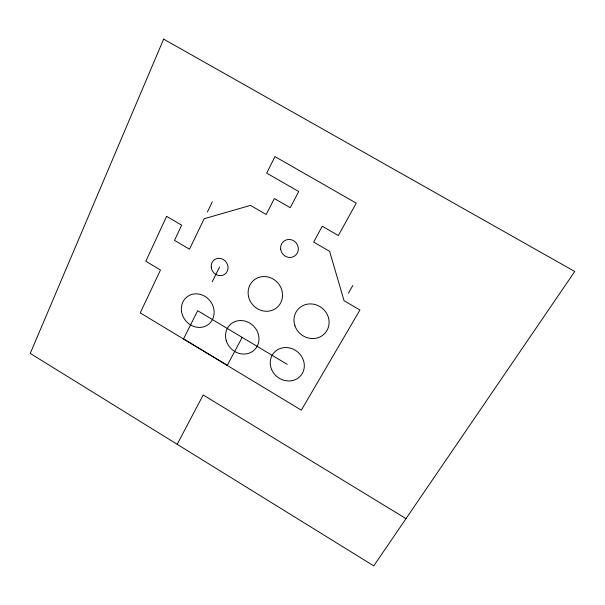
<?xml version="1.0" encoding="UTF-8"?>
<svg xmlns="http://www.w3.org/2000/svg" width="605" height="605" viewBox="0 0 605 605"><rect width="100%" height="100%" fill="white"/><g stroke="black" fill="none" stroke-linecap="round" stroke-linejoin="round"><path stroke-width="0.91" d="M207.379 212.052L212.295 201.851M212.151 281.847L219.592 267.017M177.182 444.304L203.197 394.974L406 518.636M242.166 337.378L227.306 365.307L183.542 338.883L197.669 310.728L287.193 364.346M348.389 293.213L352.851 285.431M163.637 39.121L30.25 353.426L373.746 565.879L574.75 271.494L163.637 39.121M166.625 216.333L145.828 261.262L160.491 270.004L140.231 312.876L301.328 410.16L359.937 310.025L344.071 300.723L329.612 251.347L313.655 242.076L322.253 226.225L338.354 235.534L356.262 203.136L274.98 156.604L266.692 173.128L298.704 191.543L290.256 207.727L274.36 198.538L266.192 214.51L250.5 205.398L204.165 218.723L189.471 249.207L174.497 240.351L181.659 225.189L166.625 216.333M280.667 249.207A9.173 8.712 53.7 0 0 294.869 255.885A9.173 8.712 53.7 0 0 292.865 240.321A9.173 8.712 53.7 0 0 280.667 249.207M294.93 325.823A18.029 16.849 39 0 0 324.817 333.416A18.029 16.849 39 0 0 314.842 304.474A18.029 16.849 39 0 0 294.93 325.823M248.474 296.238A17.916 16.653 48.4 0 0 276.81 307.665A17.916 16.653 48.4 0 0 270.692 277.846A17.916 16.653 48.4 0 0 248.474 296.238M271.668 369.602A17.636 16.101 38.6 0 0 301.025 375.312A17.636 16.101 38.6 0 0 289.152 347.875A17.636 16.101 38.6 0 0 271.668 369.602M226.209 340.479A17.507 15.927 45.7 0 0 254.357 349.947A17.507 15.927 45.7 0 0 246.182 321.452A17.507 15.927 45.7 0 0 226.209 340.479M181.56 311.605A17.439 15.707 51.7 0 0 208.09 324.673A17.439 15.707 51.7 0 0 203.598 295.633A17.439 15.707 51.7 0 0 181.56 311.605M211.205 267.032A8.931 8.198 55.7 0 0 224.425 274.519A8.931 8.198 55.7 0 0 223.207 259.439A8.931 8.198 55.7 0 0 211.205 267.032"/></g></svg>
